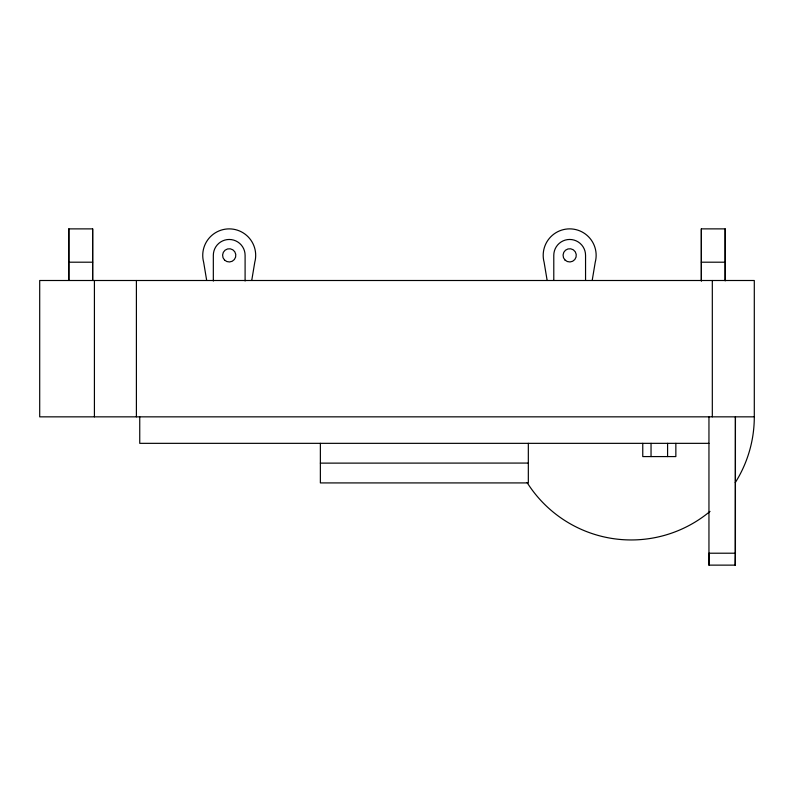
<?xml version="1.0" encoding="UTF-8"?>
<svg xmlns="http://www.w3.org/2000/svg" width="794" height="794" viewBox="0 0 794 794"><rect width="100%" height="100%" fill="white"/><g stroke="black" fill="none" stroke-linecap="round" stroke-linejoin="round"><path stroke-width="1.19" d="M68.82 228.88L68.82 280.391L68.82 228.88L92.65 228.88L92.65 280.391L92.65 228.88M94.417 416.85L94.417 280.5M136.399 416.84L136.399 280.5M701.35 280.719L701.35 228.87L725.18 228.88L725.18 280.719L725.18 228.87M735.423 565.13L708.953 565.13L708.953 553.22L735.423 553.21L735.423 416.87L735.214 565.13L735.423 553.21M712.317 416.84L712.317 280.5M754.3 416.85L754.3 280.5L39.7 280.5L39.7 416.85L754.3 416.84A123.11 123.11 0 0 1 735.264 482.613M251.758 280.312L254.785 262.199A26.47 26.47 0 0 0 229.208 228.88A26.47 26.47 0 0 0 203.641 262.199L206.668 280.332M592.215 280.322L595.242 262.199A26.47 26.47 0 0 0 569.675 228.87A26.47 26.47 0 0 0 544.098 262.199L547.126 280.302M68.82 262.199L92.65 262.199M701.35 262.199L725.18 262.199M708.953 443.35L139.744 443.34L139.744 416.87M320.369 463.13L528.328 463.071M708.953 416.87L708.953 565.13M701.35 228.87L701.35 281.046M675.853 443.34L675.853 456.58L642.763 456.58L642.763 443.34M667.585 443.34L667.585 456.58M651.04 443.34L651.04 456.58M585.555 280.113L585.555 255.35A15.88 15.88 0 0 0 569.675 239.46A15.88 15.88 0 0 0 553.785 255.35L553.785 280.113M528.328 443.34L528.328 482.921L320.369 482.921L320.369 443.34M245.098 281.016L245.098 255.35A15.88 15.88 0 0 0 229.208 239.47A15.88 15.88 0 0 0 213.328 255.35L213.328 281.056M710.025 511.405A123.11 123.11 0 0 1 527.127 482.613M224.533 260.035A6.62 6.62 0 0 0 235.61 257.067A6.62 6.62 0 0 0 227.501 248.959A6.62 6.62 0 0 0 224.533 260.035M564.991 260.025A6.62 6.62 0 0 0 576.067 257.058A6.62 6.62 0 0 0 567.958 248.949A6.62 6.62 0 0 0 564.991 260.025"/></g></svg>
